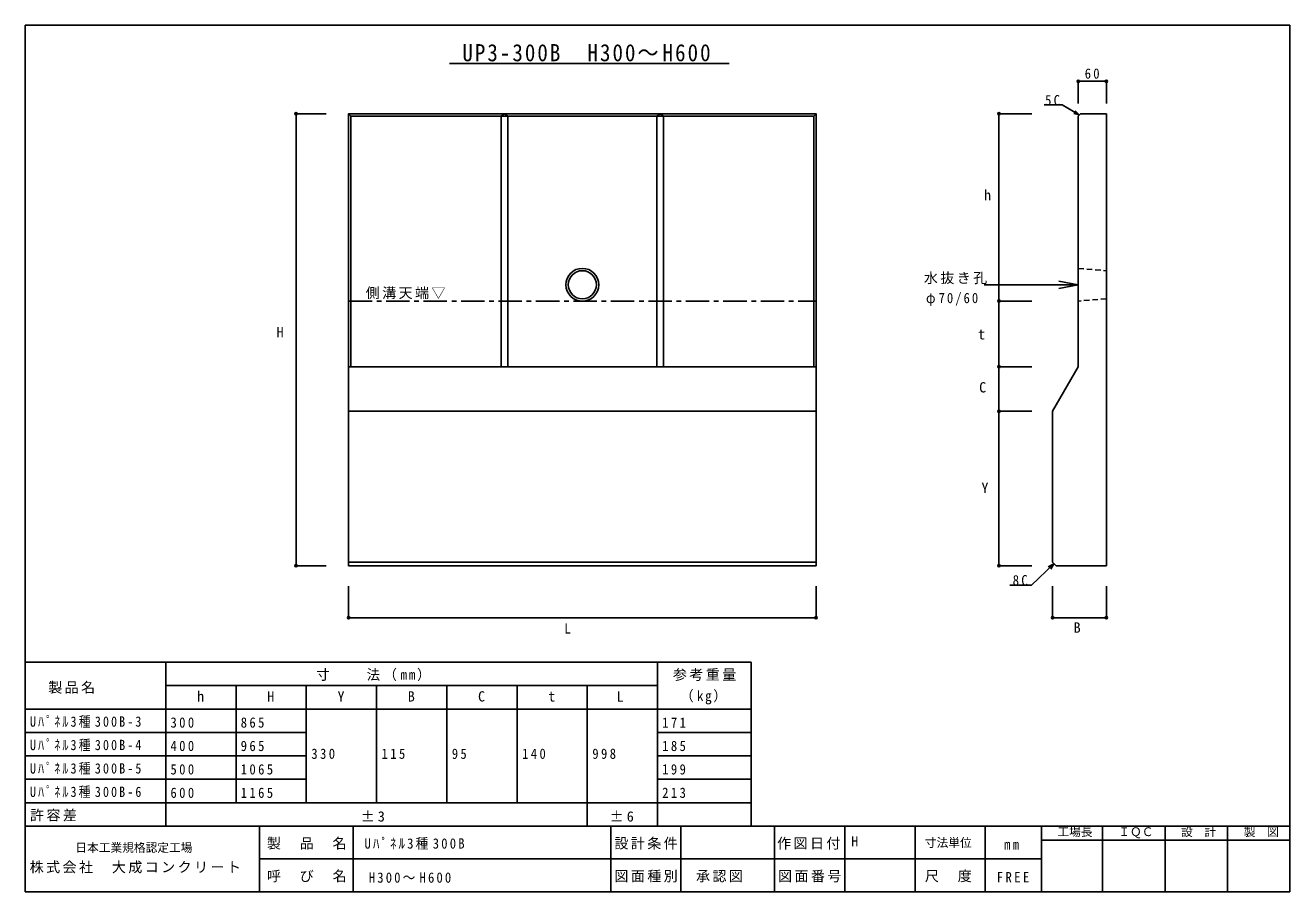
# Model space of a CAD drawing. Units: millimetres, scale not verified. Extents: x -1324 to 1376, y -968 to 882.
import ezdxf
from ezdxf.enums import TextEntityAlignment as Align

# ---------------------------------------------------------------- set-up
doc = ezdxf.new("R2010")
doc.units = ezdxf.units.MM
doc.header["$LTSCALE"] = 10
doc.header["$PDMODE"] = 32
doc.header["$PDSIZE"] = 5
doc.linetypes.add('CHAIN1', pattern=[8, 5, -1, 1, -1])
doc.linetypes.add('DASHED1', pattern=[1.8, 1.2, -0.6])
for name, color, linetype in [('0-1_躯体', 7, 'Continuous'), ('0-2_仕上', 7, 'Continuous'), ('0-4_その他', 2, 'Continuous'), ('F-0_F-0ﾚｲﾔ', 2, 'Continuous')]:
    doc.layers.add(name, color=color, linetype=linetype)
doc.styles.add('ＭＳ ゴシック', font='')
doc.styles.get('ＭＳ ゴシック').set_extended_font_data('MS Gothic')

msp = doc.modelspace()

# ---------------------------------------------------------------- linework, layer by layer
at = {"layer": '0-1_躯体'}
for p, q in [((924.5, 762.64), (984.5, 762.64)), ((924.5, 762.64), (924.5, 714.83)), ((984.5, 762.64), (984.5, 714.83)), ((-745.71, -272), (-745.71, 693)), ((-745.71, 693), (-681.77, 693)), ((754.98, 293), (754.98, 693)), ((754.98, 693), (825.34, 693)), ((926.46, 690.5), (914.77, 693.47)), ((926.46, 690.5), (918.2, 699.29)), ((924.5, 328), (723.47, 328)), ((924.5, 328), (883.05, 335.67)), ((924.5, 328), (883.05, 320.33)), ((754.98, 153), (754.98, 293)), ((754.98, 293), (825.34, 293)), ((754.98, 58), (754.98, 153)), ((754.98, 153), (825.34, 153)), ((754.98, -272), (754.98, 58)), ((754.98, 58), (825.34, 58)), ((872.14, -268.09), (824.78, -313.31)), ((872.14, -268.09), (860.3, -274.02)), ((872.14, -268.09), (865.67, -279.64)), ((-745.71, -272), (-681.77, -272)), ((754.98, -272), (825.34, -272)), ((-633.5, -383.08), (-633.5, -315.38)), ((364.5, -383.08), (364.5, -315.38)), ((824.78, -313.31), (778.26, -313.31)), ((869.5, -383.08), (869.5, -315.38)), ((984.5, -383.08), (984.5, -315.38)), ((-633.5, -383.08), (364.5, -383.08)), ((869.5, -383.08), (984.5, -383.08))]:
    msp.add_line(p, q, dxfattribs=at)
at = {"layer": '0-1_躯体', "color": 3}
for p, q in [((-633.5, 693), (-628.5, 688)), ((-628.5, 688), (359.5, 688)), ((-628.5, 153), (-628.5, 688)), ((-300.5, 693), (-307.5, 688)), ((-307.5, 153), (-307.5, 688)), ((-300.5, 693), (-293.5, 688)), ((-293.5, 153), (-293.5, 688)), ((31.5, 693), (24.5, 688)), ((24.5, 688), (24.5, 153)), ((31.5, 693), (38.5, 688)), ((38.5, 688), (38.5, 153)), ((364.5, 693), (359.5, 688)), ((359.5, 688), (359.5, 153)), ((929.5, 693), (924.5, 688)), ((924.5, 688), (924.5, 153)), ((929.5, 693), (984.5, 693)), ((984.5, -272), (984.5, 693)), ((-633.5, 153), (364.5, 153)), ((869.5, 58), (924.5, 153)), ((-633.5, 58), (364.5, 58)), ((869.5, -264), (869.5, 58)), ((-633.5, -264), (364.5, -264)), ((869.5, -264), (877.5, -272)), ((877.5, -272), (984.5, -272))]:
    msp.add_line(p, q, dxfattribs=at)
at = {"layer": '0-1_躯体', "color": 3, "linetype": 'DASHED1'}
for p, q in [((924.5, 363), (984.5, 358)), ((984.5, 298), (924.5, 293))]:
    msp.add_line(p, q, dxfattribs=at)
at = {"layer": '0-1_躯体', "color": 3, "linetype": 'CHAIN1'}
msp.add_line((-633.5, 293), (364.5, 293), dxfattribs=at)
at = {"layer": '0-1_躯体'}
msp.add_lwpolyline([(926.46, 690.5), (890.14, 711.91), (851.79, 711.91)], dxfattribs=at)
at = {"layer": '0-1_躯体', "color": 3}
msp.add_lwpolyline([(364.5, -272), (364.5, 693), (-633.5, 693), (-633.5, -272)], close=True, dxfattribs=at)
for radius in [35, 30]:
    msp.add_circle((-134.5, 328), radius, dxfattribs=at)
at = {"layer": '0-1_躯体'}
for p in [(924.5, 762.64), (984.5, 762.64), (-745.71, 693), (754.98, 693), (754.98, 293), (754.98, 153), (754.98, 58), (-745.71, -272), (754.98, -272), (-633.5, -383.08), (364.5, -383.08), (869.5, -383.08), (984.5, -383.08)]:
    msp.add_point(p, dxfattribs=at)
at = {"layer": '0-2_仕上'}
for p, q in [((-1324, -478), (226, -478)), ((-1024, -478), (-1024, -828)), ((26, -478), (26, -828)), ((226, -478), (226, -828)), ((-1024, -528), (26, -528)), ((-874, -528), (-874, -778)), ((-724, -528), (-724, -778)), ((-574, -528), (-574, -778)), ((-424, -528), (-424, -778)), ((-274, -528), (-274, -778)), ((-124, -528), (-124, -828)), ((-1324, -578), (226, -578)), ((-1324, -628), (-724, -628)), ((26, -628), (226, -628)), ((-1324, -678), (-724, -678)), ((26, -678), (226, -678)), ((-1324, -728), (-724, -728)), ((26, -728), (226, -728)), ((-1324, -778), (226, -778))]:
    msp.add_line(p, q, dxfattribs=at)
at = {"layer": '0-4_その他'}
msp.add_line((-418.3, 800.13), (178.75, 800.13), dxfattribs=at)
at = {"layer": 'F-0_F-0ﾚｲﾔ'}
for p, q in [((-1324, 882), (-1324, -968)), ((-1324, 882), (1376, 882)), ((1376, 882), (1376, -968)), ((-1324, -828), (1376, -828)), ((-824, -828), (-824, -968)), ((-624, -828), (-624, -968)), ((-74, -828), (-74, -968)), ((76, -828), (76, -968)), ((276, -828), (276, -968)), ((426, -828), (426, -968)), ((576, -828), (576, -968)), ((726, -828), (726, -968)), ((846, -828), (846, -968)), ((976, -828), (976, -968)), ((1110, -828), (1110, -968)), ((1243, -828), (1243, -968)), ((846, -858), (1376, -858)), ((-824, -898), (846, -898)), ((-1324, -968), (1376, -968))]:
    msp.add_line(p, q, dxfattribs=at)

# ---------------------------------------------------------------- texts
at = {"layer": '0-1_躯体', "char_height": 21.99, "attachment_point": 7, "style": 'ＭＳ ゴシック'}
for s, insert in [('\\T1.36;\\W0.9;60', (938.25, 767.64)), ('\\T1.36;\\W0.9;5C', (853.62, 710.65)), ('\\T1.17;水抜き孔', (594.75, 329.16)), ('\\T1.17;側溝天端▽', (-597.08, 297.21)), ('\\T1.32;\\W0.9;φ70/60', (599.25, 282.74)), ('\\T1.36;\\W0.9;8C', (784.53, -314.2))]:
    msp.add_mtext(s, dxfattribs=dict(at, insert=insert))
at = {"layer": '0-2_仕上', "style": 'ＭＳ ゴシック'}
for s, p in [('h', (723.17, 501.94)), ('H', (-787.26, 209.45)), ('t', (710.44, 204.69)), ('C', (712.85, 91.41)), ('Y', (717.67, -123.09)), ('L', (-173.38, -423.32)), ('B', (914.64, -421.57)), ('h', (-957.21, -568.54)), ('H', (-807.21, -568.54)), ('Y', (-657.21, -568.54)), ('B', (-507.21, -568.54)), ('C', (-357.21, -568.54)), ('t', (-207.21, -568.54)), ('L', (-61.19, -569.04))]:
    msp.add_text(s, height=21.99, dxfattribs=at).set_placement(p, align=Align.BOTTOM_LEFT)
at = {"layer": '0-2_仕上', "char_height": 21.99, "attachment_point": 7, "style": 'ＭＳ ゴシック'}
for s, insert in [('\\T1.26;\\W0.95;寸\\~\\~\\~\\~法（mm）', (-702.44, -518.39)), ('\\T1.17;参考重量', (58.83, -518)), ('\\T1.17;製品名', (-1275.03, -545.24)), ('\\T1.24;\\W0.95;（kg）', (74.64, -568.04)), ('\\T1.36;\\W0.85;Uﾊﾟﾈﾙ3種300B-3', (-1314, -618)), ('\\T1.38;\\W0.9;300', (-1014, -618)), ('\\T1.38;\\W0.9;865', (-864, -618)), ('\\T1.38;\\W0.9;171', (36, -618)), ('\\T1.36;\\W0.85;Uﾊﾟﾈﾙ3種300B-4', (-1314, -668)), ('\\T1.38;\\W0.9;400', (-1014, -668)), ('\\T1.38;\\W0.9;965', (-864, -668)), ('\\T1.38;\\W0.9;185', (36, -668)), ('\\T1.38;\\W0.9;330', (-713.2, -684.7)), ('\\T1.38;\\W0.9;115', (-563.2, -684.7)), ('\\T1.36;\\W0.9;95', (-413.2, -684.7)), ('\\T1.38;\\W0.9;140', (-263.2, -684.7)), ('\\T1.38;\\W0.9;998', (-113.2, -684.7)), ('\\T1.36;\\W0.85;Uﾊﾟﾈﾙ3種300B-5', (-1314, -718)), ('\\T1.38;\\W0.9;500', (-1014, -718)), ('\\T1.38;\\W0.9;1065', (-864, -718)), ('\\T1.38;\\W0.9;199', (36, -718)), ('\\T1.36;\\W0.85;Uﾊﾟﾈﾙ3種300B-6', (-1314, -768)), ('\\T1.38;\\W0.9;600', (-1014, -768)), ('\\T1.38;\\W0.9;1165', (-864, -768)), ('\\T1.38;\\W0.9;213', (36, -768)), ('\\T1.17;許容差', (-1314, -818)), ('\\T1.22;±3', (-607.71, -818.6)), ('\\T1.22;±6', (-76.16, -818.6))]:
    msp.add_mtext(s, dxfattribs=dict(at, insert=insert))
at = {"layer": '0-4_その他', "color": 3, "insert": (-390.82, 804.6), "char_height": 36.66, "attachment_point": 7, "style": 'ＭＳ ゴシック'}
msp.add_mtext('\\T1.19;\\W0.9;UP3-300B\u3000H300～H600', dxfattribs=at)
at = {"layer": 'F-0_F-0ﾚｲﾔ', "color": 4, "style": 'ＭＳ ゴシック'}
for s, p in [('工場長', (879.95, -854.76)), ('ＩＱＣ', (1009.95, -854.76)), ('設\u3000計', (1143.95, -854.76)), ('製\u3000図', (1277.95, -854.76)), ('日本工業規格認定工場', (-1217.11, -888.61)), ('寸法単位', (596.88, -878))]:
    msp.add_text(s, height=18.33, dxfattribs=at).set_placement(p, align=Align.BOTTOM_LEFT)
at = {"layer": 'F-0_F-0ﾚｲﾔ', "color": 7, "style": 'ＭＳ ゴシック'}
msp.add_text('H', height=21.99, dxfattribs=at).set_placement((439.79, -878), align=Align.BOTTOM_LEFT)
at = {"layer": 'F-0_F-0ﾚｲﾔ', "color": 7, "char_height": 21.99, "attachment_point": 7, "style": 'ＭＳ ゴシック'}
for s, insert in [('\\T1.17;製\u3000品\u3000名', (-808.17, -878)), ('\\T1.35;\\W0.9;Uﾊﾟﾈﾙ3種300B', (-599.67, -878.3)), ('\\T1.17;設計条件', (-66.05, -878)), ('\\T1.17;作図日付', (281.36, -878)), ('\\T1.36;\\W0.9;mm', (766.15, -878)), ('\\T1.17;株式会社\u3000大成コンクリート', (-1314.61, -929.02)), ('\\T1.17;呼\u3000び\u3000名', (-808.17, -948)), ('\\T1.34;\\W0.9;H300～H600', (-590.43, -949.14)), ('\\T1.17;図面種別', (-66.05, -948)), ('\\T1.17;承認図', (108.19, -948)), ('\\T1.17;図面番号', (283.38, -948)), ('\\T1.17;尺\u3000度', (596.88, -948)), ('\\T1.38;\\W0.9;FREE', (750.6, -948))]:
    msp.add_mtext(s, dxfattribs=dict(at, insert=insert))

doc.saveas('drawing.dxf')
